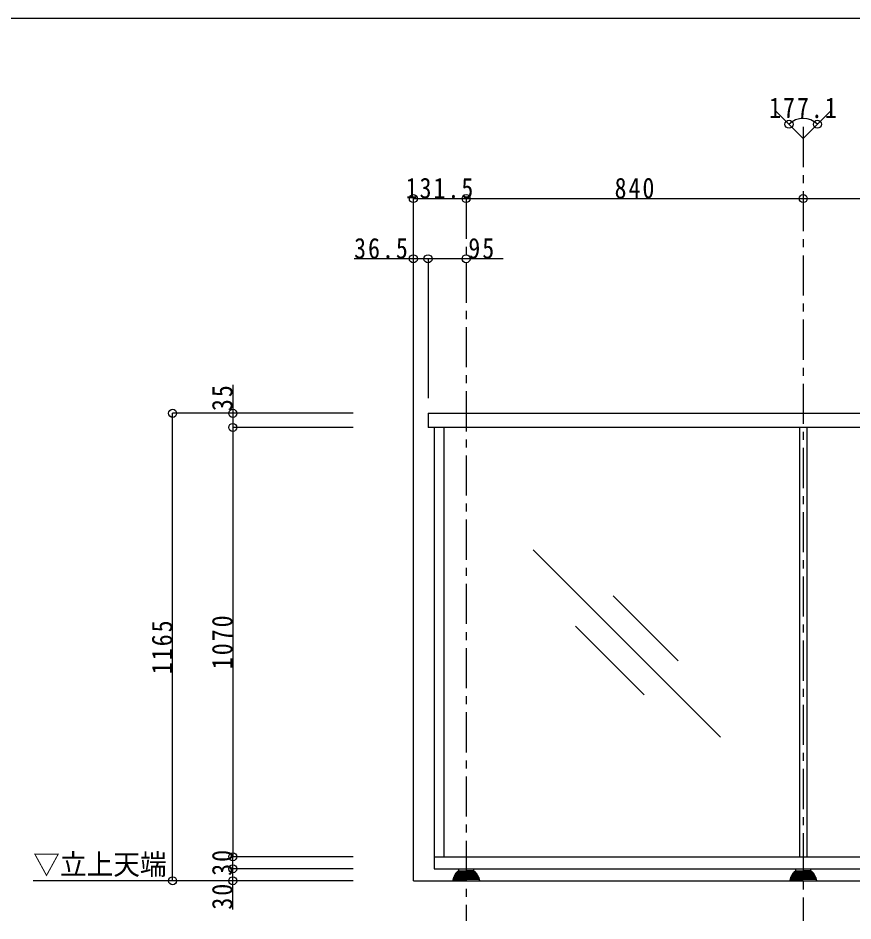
# Model space of a CAD drawing. Units: millimetres, scale not verified, with parts at other scales. Extents: x -1050 to 1050, y -742 to 742.
# Drawn here: x -336 to 184, y 120 to 682 of the extents above; entities that cross this region are included whole.
import ezdxf
from ezdxf.enums import TextEntityAlignment as Align

# ---------------------------------------------------------------- set-up
doc = ezdxf.new("R2010")
doc.units = ezdxf.units.MM
doc.header["$LTSCALE"] = 5
doc.linetypes.add('CHAIN1', pattern=[8, 5, -1, 1, -1])
doc.layers.add('1-5_図枠1_1', color=7, linetype='Continuous')
doc.layers.add('1-6_姿図', color=7, linetype='Continuous')
doc.styles.add('ＭＳ ゴシック', font='')
doc.styles.get('ＭＳ ゴシック').set_extended_font_data('MS Gothic')

# ---------------------------------------------------------------- blocks, each defined once
blk = doc.blocks.new('dimension_origin')
at = {"color": 0, "linetype": 'Continuous', "lineweight": -2}
blk.add_circle((0, 0), 1.25, dxfattribs=at)
blk = doc.blocks.new('circle')
at = {"color": 0, "linetype": 'Continuous', "lineweight": -2}
blk.add_circle((0, 0), 1.25, dxfattribs=at)

msp = doc.modelspace()

# ---------------------------------------------------------------- linework, layer by layer
at = {"layer": '1-5_図枠1_1'}
msp.add_line((-990, 682.5), (703.535, 682.5), dxfattribs=at)
at = {"layer": '1-6_姿図'}
for p, q in [((152.875, 607.5), (135.197, 625.178)), ((152.875, 607.5), (170.553, 625.178)), ((-90, 145), (-90, 570)), ((-90, 570), (-57.125, 570)), ((-57.125, 570), (152.875, 570)), ((152.875, 570), (362.875, 570)), ((-80.875, 532.5), (-126.91, 532.5)), ((-80.875, 532.5), (-80.875, 445.695)), ((-33.965, 532.5), (-80.875, 532.5)), ((-202.5, 453.9), (-202.5, 427.5)), ((-127.5, 436.25), (-240, 436.25)), ((-240, 145), (-240, 436.25)), ((-80.875, 436.25), (877.5, 436.25)), ((-80.875, 436.25), (-80.875, 427.5)), ((-127.5, 427.5), (-202.5, 427.5)), ((-202.5, 427.5), (-202.5, 160)), ((877.5, 427.5), (-80.875, 427.5)), ((-77.125, 427.5), (-77.125, 152.5)), ((-70.875, 160), (-70.875, 427.5)), ((150.625, 427.5), (150.625, 160)), ((155.125, 427.5), (155.125, 160)), ((101.288, 234.536), (-15.316, 351.14)), ((75.055, 281.982), (34.39, 322.647)), ((53.842, 260.769), (10.917, 303.694)), ((-127.5, 160), (-202.5, 160)), ((-202.5, 152.5), (-202.5, 160)), ((-77.125, 160), (152.875, 160)), ((152.875, 160), (362.875, 160)), ((-127.5, 152.5), (-202.5, 152.5)), ((-202.5, 127.049), (-202.5, 152.5)), ((-77.125, 152.5), (152.875, 152.5)), ((-61.875, 152.5), (-61.875, 151.25)), ((-52.375, 151.25), (-52.375, 152.5)), ((148.125, 152.5), (148.125, 151.25)), ((152.875, 152.5), (362.875, 152.5)), ((157.625, 151.25), (157.625, 152.5)), ((-65.184, 146.311), (-65.184, 145.8)), ((-64.938, 147.014), (-64.938, 146.599)), ((-64.938, 146.6), (-57.125, 146.6)), ((-64.62, 147.76), (-64.62, 147.407)), ((-64.62, 147.407), (-57.125, 147.407)), ((-64.217, 148.524), (-64.217, 148.2)), ((-64.217, 148.2), (-57.125, 148.2)), ((-63.765, 149.001), (-57.125, 149.001)), ((-63.701, 149.302), (-63.701, 149.001)), ((-63.243, 149.8), (-57.125, 149.8)), ((-63.052, 150.1), (-63.052, 149.8)), ((-62.598, 150.6), (-57.125, 150.6)), ((-62.375, 150.75), (-62.375, 150.6)), ((-61.875, 151.25), (-57.125, 151.25)), ((-52.375, 151.25), (-57.125, 151.25)), ((-51.652, 150.6), (-57.125, 150.6)), ((-51.007, 149.8), (-57.125, 149.8)), ((-50.485, 149.001), (-57.125, 149.001)), ((-50.033, 148.2), (-57.125, 148.2)), ((-49.63, 147.407), (-57.125, 147.407)), ((-49.312, 146.6), (-57.125, 146.6)), ((-51.875, 150.75), (-51.875, 150.6)), ((-51.198, 150.1), (-51.198, 149.8)), ((-50.549, 149.302), (-50.549, 149.001)), ((-50.033, 148.524), (-50.033, 148.2)), ((-49.63, 147.76), (-49.63, 147.407)), ((-49.312, 147.014), (-49.312, 146.599)), ((-49.066, 146.311), (-49.066, 145.8)), ((144.816, 146.311), (144.816, 145.8)), ((145.062, 147.014), (145.062, 146.599)), ((145.062, 146.6), (152.875, 146.6)), ((145.38, 147.76), (145.38, 147.407)), ((145.38, 147.407), (152.875, 147.407)), ((145.783, 148.524), (145.783, 148.2)), ((145.783, 148.2), (152.875, 148.2)), ((146.235, 149.001), (152.875, 149.001)), ((146.299, 149.302), (146.299, 149.001)), ((146.757, 149.8), (152.875, 149.8)), ((146.948, 150.1), (146.948, 149.8)), ((147.402, 150.6), (152.875, 150.6)), ((147.625, 150.75), (147.625, 150.6)), ((148.125, 151.25), (152.875, 151.25)), ((157.625, 151.25), (152.875, 151.25)), ((158.348, 150.6), (152.875, 150.6)), ((158.993, 149.8), (152.875, 149.8)), ((159.515, 149.001), (152.875, 149.001)), ((159.967, 148.2), (152.875, 148.2)), ((160.37, 147.407), (152.875, 147.407)), ((160.688, 146.6), (152.875, 146.6)), ((158.125, 150.75), (158.125, 150.6)), ((158.802, 150.1), (158.802, 149.8)), ((159.451, 149.302), (159.451, 149.001)), ((159.967, 148.524), (159.967, 148.2)), ((160.37, 147.76), (160.37, 147.407)), ((160.688, 147.014), (160.688, 146.599)), ((160.934, 146.311), (160.934, 145.8)), ((-127.5, 145), (-326.963, 145)), ((-90, 145), (877.5, 145)), ((-65.375, 145.482), (-65.375, 145)), ((-65.184, 145.8), (-57.125, 145.8)), ((-49.066, 145.8), (-57.125, 145.8)), ((-48.875, 145.482), (-48.875, 145)), ((144.625, 145.482), (144.625, 145)), ((144.816, 145.8), (152.875, 145.8)), ((160.934, 145.8), (152.875, 145.8)), ((161.125, 145.482), (161.125, 145))]:
    msp.add_line(p, q, dxfattribs=at)
at = {"layer": '1-6_姿図', "linetype": 'CHAIN1'}
for p, q in [((152.875, 614.666), (152.875, 120)), ((-57.125, 570), (-57.125, 120))]:
    msp.add_line(p, q, dxfattribs=at)
at = {"layer": '1-6_姿図'}
for centre, radius, start, end in [((152.875, 607.5), 12.5, 45, 135), ((-64.881, 146.303), 0.303, 100.92102, 178.46143), ((-64.569, 147.04), 0.37, 97.87545, 184.11221), ((-64.205, 147.785), 0.415, 91.62275, 183.49063), ((-63.752, 148.536), 0.466, 91.64474, 181.439), ((-63.213, 149.312), 0.488, 86.57068, 181.25523), ((-62.541, 150.089), 0.512, 86.56134, 178.79631), ((-61.875, 150.75), 0.5, 90, 180), ((-52.375, 150.75), 0.5, 0, 90), ((-51.709, 150.089), 0.512, 1.20369, 93.43866), ((-51.037, 149.312), 0.488, 358.74477, 93.42932), ((-50.498, 148.536), 0.466, 358.561, 88.35526), ((-50.045, 147.785), 0.415, 356.50937, 88.37725), ((-49.681, 147.04), 0.37, 355.88779, 82.12455), ((-49.369, 146.303), 0.303, 1.53857, 79.07898), ((145.119, 146.303), 0.303, 100.92102, 178.46143), ((145.431, 147.04), 0.37, 97.87545, 184.11221), ((145.795, 147.785), 0.415, 91.62275, 183.49063), ((146.248, 148.536), 0.466, 91.64474, 181.439), ((146.787, 149.312), 0.488, 86.57068, 181.25523), ((147.459, 150.089), 0.512, 86.56134, 178.79631), ((148.125, 150.75), 0.5, 90, 180), ((157.625, 150.75), 0.5, 0, 90), ((158.291, 150.089), 0.512, 1.20369, 93.43866), ((158.963, 149.312), 0.488, 358.74477, 93.42932), ((159.502, 148.536), 0.466, 358.561, 88.35526), ((159.955, 147.785), 0.415, 356.50937, 88.37725), ((160.319, 147.04), 0.37, 355.88779, 82.12455), ((160.631, 146.303), 0.303, 1.53857, 79.07898), ((-65.011, 145.48), 0.364, 118.33625, 179.71056), ((-49.239, 145.48), 0.364, 0.28944, 61.66375), ((144.989, 145.48), 0.364, 118.33625, 179.71056), ((160.761, 145.48), 0.364, 0.28944, 61.66375)]:
    msp.add_arc(centre, radius, start, end, dxfattribs=at)

# ---------------------------------------------------------------- block references
at = {"layer": '1-6_姿図', "xscale": 2, "yscale": 2}
for name, p, rotation in [('circle', (144.036, 616.339), 225), ('circle', (161.714, 616.339), 315), ('dimension_origin', (-90, 570), 180), ('dimension_origin', (-57.125, 570), 180), ('dimension_origin', (152.875, 570), 180), ('dimension_origin', (-90, 532.5), 180), ('dimension_origin', (-80.875, 532.5), 180), ('dimension_origin', (-240, 436.25), 90), ('dimension_origin', (-202.5, 436.25), 90), ('dimension_origin', (-202.5, 427.5), 270), ('dimension_origin', (-202.5, 427.5), 90), ('dimension_origin', (-202.5, 160), 90), ('dimension_origin', (-202.5, 160), 270), ('dimension_origin', (-202.5, 152.5), 90), ('dimension_origin', (-202.5, 152.5), 270), ('dimension_origin', (-240, 145), 270), ('dimension_origin', (-202.5, 145), 270)]:
    msp.add_blockref(name, p, dxfattribs=dict(at, rotation=rotation))
for p in [(-57.125, 570), (152.875, 570), (-80.875, 532.5), (-57.125, 532.5)]:
    msp.add_blockref('dimension_origin', p, dxfattribs=at)

# ---------------------------------------------------------------- texts
at = {"layer": '1-6_姿図', "style": 'ＭＳ ゴシック', "width": 0.95}
msp.add_text('▽立上天端', height=12.83, dxfattribs=at).set_placement((-326.851, 145), align=Align.BOTTOM_LEFT)
at = {"layer": '1-6_姿図', "char_height": 12.83, "attachment_point": 7, "style": 'ＭＳ ゴシック'}
for s, insert in [('\\T1.17;\\W0.85;177.1', (131.625, 620)), ('\\T1.17;\\W0.85;131.5', (-94.813, 570)), ('\\T1.17;\\W0.85;840', (35.375, 570)), ('\\T1.17;\\W0.85;36.5', (-126.91, 532.5)), ('\\T1.17;\\W0.85;95', (-55.744, 532.5))]:
    msp.add_mtext(s, dxfattribs=dict(at, insert=insert))
at = {"layer": '1-6_姿図', "char_height": 12.83, "attachment_point": 7, "rotation": 90, "style": 'ＭＳ ゴシック'}
for s, insert in [('\\T1.17;\\W0.85;35', (-202.5, 437.65)), ('\\T1.17;\\W0.85;1070', (-202.5, 276.875)), ('\\T1.17;\\W0.85;1165', (-240, 273.75)), ('\\T1.17;\\W0.85;30', (-202.5, 148.125)), ('\\T1.17;\\W0.85;30', (-202.5, 127.049))]:
    msp.add_mtext(s, dxfattribs=dict(at, insert=insert))

doc.saveas('drawing.dxf')
